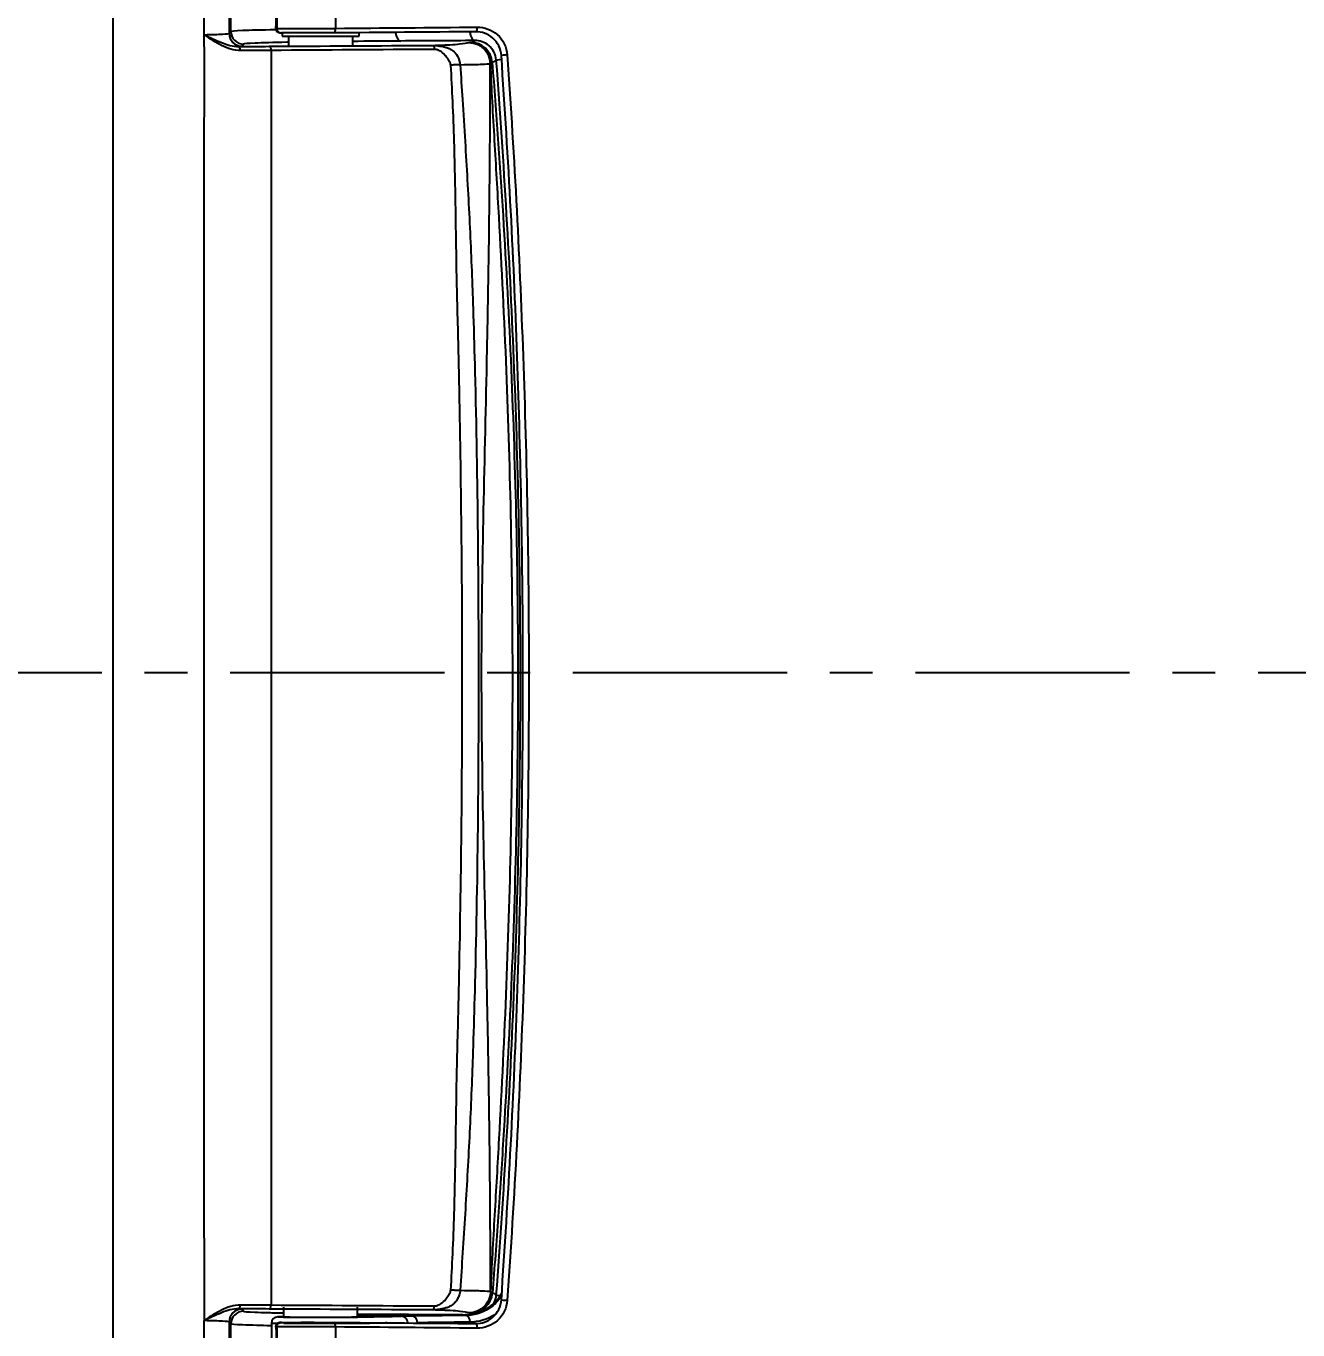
# Model space of a CAD drawing. Extents: x 3267 to 9145, y -61 to 2467.
# Drawn here: x 6702.5 to 6999.5, y 1533.3 to 1837.6 of the extents above; entities that cross this region are included whole.
import ezdxf

# ---------------------------------------------------------------- set-up
doc = ezdxf.new("R2010")
doc.units = 0
doc.header["$LTSCALE"] = 20
doc.header["$MEASUREMENT"] = 0
doc.linetypes.add('CENTER', pattern=[2, 1.25, -0.25, 0.25, -0.25])
doc.layers.get('0').update_dxf_attribs({"linetype": 'CONTINUOUS'})
doc.layers.get('DEFPOINTS').update_dxf_attribs({"linetype": 'CONTINUOUS'})
doc.layers.add('1', color=7, linetype='CONTINUOUS')
doc.layers.add('CENTER', color=2, linetype='CENTER')
doc.styles.get("Standard").update_dxf_attribs({"font": 'NanumGothic.ttf'})
doc.dimstyles.get("Standard").update_dxf_attribs({"dimtxt": 2.7, "dimasz": 2.5, "dimexe": 1.5, "dimexo": 1.5, "dimgap": 1.5, "dimtad": 1, "dimdec": 0, "dimlfac": 10, "dimzin": 0, "dimdsep": 46, "dimtxsty": 'Standard', "dimcen": 0, "dimclrt": 2, "dimadec": 0, "dimazin": 0, "dimtfac": 1, "dimtdec": 0, "dimtmove": 0, "dimatfit": 3, "dimfxl": 0, "dimtolj": 1, "dimtzin": 0, "dimarcsym": 0})

# ---------------------------------------------------------------- blocks, each defined once
blk = doc.blocks.new('*D24')
at = {"color": 3, "lineweight": -2}
for p, q in [((6530.15, 1688.53), (6530.15, 1970.55)), ((7207.71, 1688.53), (7207.71, 1970.55)), ((6554.15, 1964.55), (7183.71, 1964.55))]:
    blk.add_line(p, q, dxfattribs=at)
at = {"color": 3}
for points in [[(6554.15, 1968.55), (6554.15, 1960.55), (6530.15, 1964.55)], [(7183.71, 1968.55), (7183.71, 1960.55), (7207.71, 1964.55)]]:
    blk.add_solid(points, dxfattribs=at)
at = {"layer": 'DEFPOINTS', "color": 0}
for p in [(7207.71, 1964.55), (6530.15, 1686.73), (7207.71, 1686.73)]:
    blk.add_point(p, dxfattribs=at)
at = {"color": 2, "insert": (6868.93, 1992.88), "char_height": 30, "attachment_point": 5}
blk.add_mtext('\\A1;{\\fNanumGothic|b0|i0|c0|p50;680}', dxfattribs=at)
blk = doc.blocks.new('*D25')
at = {"color": 3, "lineweight": -2}
for p, q in [((6811.15, 1885.13), (7349.19, 1885.13)), ((7343.19, 1861.13), (7343.19, 1713.75)), ((7343.19, 1509.93), (7343.19, 1657.31)), ((6800.14, 1485.93), (7349.19, 1485.93))]:
    blk.add_line(p, q, dxfattribs=at)
at = {"color": 3}
for points in [[(7339.19, 1861.13), (7347.19, 1861.13), (7343.19, 1885.13)], [(7339.19, 1509.93), (7347.19, 1509.93), (7343.19, 1485.93)]]:
    blk.add_solid(points, dxfattribs=at)
at = {"layer": 'DEFPOINTS', "color": 0}
for p in [(6809.35, 1885.13), (6798.34, 1485.93), (7343.19, 1485.93)]:
    blk.add_point(p, dxfattribs=at)
at = {"color": 2, "insert": (7343.19, 1685.53), "char_height": 30, "attachment_point": 5}
blk.add_mtext('\\A1;{\\fNanumGothic|b0|i0|c0|p50;400}', dxfattribs=at)

msp = doc.modelspace()

# ---------------------------------------------------------------- linework, layer by layer
at = {"layer": '1', "color": 0, "linetype": 'Continuous'}
for p, q in [((6749.9, 1835.92), (6750.26, 1836.43)), ((6760.73, 1837.09), (6760.73, 1837.09)), ((6762.24, 1836.05), (6762.24, 1835.3)), ((6780.24, 1835.3), (6780.24, 1836.09)), ((6753.26, 1833.43), (6752.9, 1832.92)), ((6762.24, 1835.3), (6771.24, 1835.3)), ((6763.74, 1835.3), (6763.74, 1832.73)), ((6771.24, 1835.3), (6780.24, 1835.3)), ((6778.74, 1832.8), (6778.74, 1835.3)), ((6752.9, 1538.13), (6753.26, 1537.62)), ((6762.59, 1538.55), (6762.59, 1536.31)), ((6779.89, 1536.31), (6779.89, 1538.55)), ((6750.26, 1534.62), (6749.9, 1535.13)), ((6759.75, 1534.8), (6759.74, 1534.81)), ((6761.24, 1536.31), (6761.24, 1536.31))]:
    msp.add_line(p, q, dxfattribs=at)
for centre, major_axis, ratio, start_param, end_param in [((6752.9, 1835.92), (2.45, -1.73), 0.999885, 3.75542, 5.326109), ((6753.26, 1836.43), (2.45, -1.73), 0.999885, 3.75542, 5.326109), ((6761.23, 1837.08), (-0.5, 0.01), 0.054129, 5.230297, 6.284099), ((6761.23, 1837.03), (-0.499, -0.036), 0.024369, 0.000478, 1.049964), ((6774.31, 1837.05), (-0.008, 1), 0.423618, 3.122325, 4.767864), ((6789.95, 1837.15), (0.02, -3), 0.435524, 5.04799, 6.269426), ((6807.26, 1837.25), (0.02, -3), 0.411135, 5.035979, 6.269598), ((6807.42, 1837.31), (-0.008, 1), 0.396739, 3.122579, 4.785283), ((6752.1, 1831.87), (-0.006, 1), 0.429772, 4.757219, 6.269468), ((6806.31, 1828.82), (-1.17, 4.86), 0.998599, 4.550923, 6.046909), ((6806.31, 1828.82), (-0.16, 5), 0.929784, 4.704276, 6.249532), ((6815.25, 1829.89), (-2.99, -0.23), 0.022613, 5.349861, 6.278006), ((6814.45, 1830.83), (0.998, 0.067), 0.052634, 1.169564, 3.15907), ((6806.31, 1828.82), (4.98, 0.41), 0.148704, 5.901773, 6.230351), ((6806.37, 1542.22), (-0.16, -5), 0.930142, 0.033736, 1.583584), ((6806.37, 1542.22), (-1.21, -4.85), 0.998696, 0.245025, 1.741004), ((6806.37, 1542.22), (-4.98, 0.41), 0.162226, 3.19261, 3.522861), ((6815.25, 1541.16), (-2.99, 0.23), 0.022611, 0.005177, 0.770866), ((6814.45, 1540.23), (0.998, -0.067), 0.052609, 3.124115, 5.113625), ((6752.9, 1535.13), (2.45, 1.73), 0.999885, 0.957077, 2.527765), ((6753.26, 1534.62), (2.45, 1.73), 0.999885, 0.957077, 2.527765), ((6752.1, 1539.19), (-0.006, -1), 0.429745, 0.013717, 1.526132), ((6771.24, 1536.31), (-8.65, 0), 0.006933, 6.283181, 7.853982), ((6771.24, 1536.31), (-8.65, 0), 0.006933, 1.570796, 3.141597), ((6774.31, 1534.01), (-0.008, -1), 0.423618, 1.515321, 3.16086), ((6789.95, 1533.91), (0.02, 3), 0.435525, 0.013759, 0.361859), ((6792.49, 1535), (0.02, -1.5), 0.905576, 1.557465, 3.12532), ((6805.17, 1535.12), (0.01, -1.5), 0.660019, 1.585634, 3.132405), ((6807.42, 1533.75), (-0.008, -1), 0.396739, 1.497902, 3.160607), ((6761.23, 1534.03), (-0.499, 0.036), 0.024369, 5.233221, 6.282872), ((6761.23, 1533.97), (0.5, 0.01), 0.054129, 3.13887, 4.194481)]:
    msp.add_ellipse(centre, major_axis=major_axis, ratio=ratio, start_param=start_param, end_param=end_param, dxfattribs=at)
for points, knots in [([(6769.98, 1485.93), (6756.08, 1485.94), (6742.17, 1486), (6709.52, 1486.5), (6690.78, 1487.06), (6662.7, 1489.38), (6653.32, 1490.43), (6634.76, 1493.43), (6625.58, 1495.38), (6607.57, 1500.87), (6598.78, 1504.43), (6582.57, 1513.77), (6575.01, 1519.71), (6565.52, 1529.98), (6562.63, 1533.64), (6557.34, 1541.4), (6554.93, 1545.51), (6548.55, 1558.06), (6545.29, 1566.81), (6540.01, 1584.79), (6537.99, 1594.02), (6534.81, 1612.41), (6533.63, 1621.62), (6530.88, 1649.31), (6530.13, 1667.84), (6530.18, 1704.96), (6530.99, 1723.63), (6533.89, 1751.51), (6535.12, 1760.76), (6538.43, 1779.14), (6540.52, 1788.31), (6545.95, 1806.08), (6549.29, 1814.71), (6555.79, 1827.05), (6558.24, 1831.09), (6563.68, 1838.78), (6566.64, 1842.39), (6576.32, 1852.48), (6583.96, 1858.25), (6600.33, 1867.32), (6609.17, 1870.76), (6627.13, 1876.04), (6636.22, 1877.91), (6654.55, 1880.78), (6663.78, 1881.78), (6691.6, 1884.03), (6710.28, 1884.57), (6742.75, 1885.06), (6756.57, 1885.11), (6772.4, 1885.12)], [0, 0, 0, 0, 0.054995, 0.054995, 0.129163, 0.129163, 0.166246, 0.166246, 0.20333, 0.20333, 0.240414, 0.240414, 0.277498, 0.277498, 0.296039, 0.296039, 0.314581, 0.314581, 0.351665, 0.351665, 0.388749, 0.388749, 0.425833, 0.425833, 0.5, 0.5, 0.574167, 0.574167, 0.611251, 0.611251, 0.648335, 0.648335, 0.685419, 0.685419, 0.703961, 0.703961, 0.722502, 0.722502, 0.759586, 0.759586, 0.79667, 0.79667, 0.833754, 0.833754, 0.870837, 0.870837, 0.945005, 0.945005, 1, 1, 1, 1]), ([(7207.71, 1685.53), (7207.71, 1696.03), (7206.61, 1706.5), (7202.3, 1726.93), (7199.11, 1736.78), (7190.71, 1755.75), (7185.43, 1764.94), (7176.38, 1777.45), (7173.17, 1781.44), (7166.35, 1789.08), (7162.73, 1792.71), (7151.61, 1803.34), (7143.68, 1810.04), (7127.07, 1822.43), (7118.45, 1828.07), (7100.6, 1838.32), (7091.38, 1842.93), (7072.32, 1851.06), (7062.53, 1854.5), (7033.15, 1864.17), (7013.28, 1869.43), (6973, 1877.62), (6952.53, 1880.55), (6921.6, 1883.18), (6911.29, 1883.76), (6890.7, 1884.33), (6880.42, 1884.25), (6859.98, 1884.18), (6849.82, 1884.13), (6834.71, 1883.99), (6829.68, 1883.93), (6819.96, 1883.79), (6815.25, 1883.71), (6810.68, 1883.62)], [0, 0, 0, 0, 0.0625, 0.0625, 0.125, 0.125, 0.1875, 0.1875, 0.21875, 0.21875, 0.25, 0.25, 0.3125, 0.3125, 0.375, 0.375, 0.4375, 0.4375, 0.5, 0.5, 0.625, 0.625, 0.75, 0.75, 0.8125, 0.8125, 0.875, 0.875, 0.9375, 0.9375, 0.96875, 0.96875, 1, 1, 1, 1]), ([(6810.74, 1880.84), (6829.63, 1881.07), (6848.76, 1881.22), (6877.95, 1881.28), (6887.77, 1881.34), (6907.59, 1880.96), (6917.52, 1880.55), (6947.36, 1878.52), (6967.29, 1876.11), (6997.23, 1870.54), (7007.21, 1868.36), (7027.17, 1863.31), (7037.17, 1860.44), (7056.85, 1854.1), (7066.61, 1850.72), (7085.69, 1842.9), (7095.01, 1838.46), (7113.18, 1828.43), (7122.08, 1822.8), (7138.95, 1810.56), (7146.95, 1803.95), (7158.27, 1793.24), (7161.95, 1789.57), (7168.97, 1781.81), (7172.31, 1777.7), (7181.54, 1765.01), (7186.73, 1756), (7193.06, 1741.69), (7194.94, 1736.76), (7198.15, 1726.76), (7199.47, 1721.71), (7202.64, 1706.43), (7203.7, 1696.07), (7203.7, 1685.53)], [0, 0, 0, 0, 0.125, 0.125, 0.1875, 0.1875, 0.25, 0.25, 0.375, 0.375, 0.4375, 0.4375, 0.5, 0.5, 0.5625, 0.5625, 0.625, 0.625, 0.6875, 0.6875, 0.75, 0.75, 0.78125, 0.78125, 0.8125, 0.8125, 0.875, 0.875, 0.90625, 0.90625, 0.9375, 0.9375, 1, 1, 1, 1]), ([(7202.73, 1685.53), (7202.73, 1696.04), (7201.67, 1706.38), (7198.5, 1721.62), (7197.17, 1726.65), (7193.97, 1736.63), (7192.09, 1741.54), (7185.75, 1755.8), (7180.57, 1764.77), (7171.33, 1777.42), (7167.99, 1781.51), (7160.98, 1789.22), (7157.31, 1792.88), (7146, 1803.55), (7138.01, 1810.13), (7121.17, 1822.31), (7112.29, 1827.91), (7094.17, 1837.89), (7084.87, 1842.31), (7065.83, 1850.08), (7056.1, 1853.45), (7036.47, 1859.76), (7026.5, 1862.63), (7006.6, 1867.65), (6996.65, 1869.82), (6966.81, 1875.36), (6946.94, 1877.75), (6917.19, 1879.74), (6907.28, 1880.14), (6887.53, 1880.49), (6877.74, 1880.44), (6848.64, 1880.36), (6829.57, 1880.2), (6810.74, 1879.95)], [0, 0, 0, 0, 0.0625, 0.0625, 0.09375, 0.09375, 0.125, 0.125, 0.1875, 0.1875, 0.21875, 0.21875, 0.25, 0.25, 0.3125, 0.3125, 0.375, 0.375, 0.4375, 0.4375, 0.5, 0.5, 0.5625, 0.5625, 0.625, 0.625, 0.75, 0.75, 0.8125, 0.8125, 0.875, 0.875, 1, 1, 1, 1]), ([(6722.69, 1876.24), (6722.69, 1874.79), (6722.69, 1873.34), (6722.69, 1863.03), (6722.69, 1854.17), (6722.69, 1827.57), (6722.69, 1809.83), (6722.69, 1774.33), (6722.69, 1756.57), (6722.69, 1721.05), (6722.69, 1703.29), (6722.69, 1667.76), (6722.69, 1650), (6722.69, 1614.48), (6722.69, 1596.73), (6722.69, 1561.23), (6722.69, 1543.48), (6722.69, 1515.43), (6722.69, 1505.12), (6722.69, 1494.81)], [0, 0, 0, 0, 0.011429, 0.011429, 0.081225, 0.081225, 0.220815, 0.220815, 0.360405, 0.360405, 0.499996, 0.499996, 0.639586, 0.639586, 0.779177, 0.779177, 0.918767, 0.918767, 1, 1, 1, 1]), ([(6749.93, 1877.45), (6749.92, 1870.04), (6749.92, 1862.63), (6749.91, 1848.78), (6749.91, 1842.35), (6749.9, 1835.92)], [0, 0, 0, 0, 0.535674, 0.535674, 1, 1, 1, 1]), ([(6750.26, 1836.43), (6750.26, 1843.26), (6750.26, 1850.08), (6750.26, 1863.91), (6750.26, 1870.91), (6750.26, 1877.91)], [0, 0, 0, 0, 0.493654, 0.493654, 1, 1, 1, 1]), ([(6762.04, 1877.8), (6761.84, 1872.13), (6761.68, 1866.45), (6761.43, 1857.35), (6761.35, 1853.94), (6761.17, 1846.05), (6761.07, 1841.58), (6760.98, 1837.11)], [0, 0, 0, 0, 0.418924, 0.418924, 0.670645, 0.670645, 1, 1, 1, 1]), ([(6744.08, 1835.63), (6745.81, 1835.66), (6747.29, 1835.7), (6749.33, 1835.8), (6749.89, 1835.86), (6749.9, 1835.92)], [0, 0, 0, 0, 0.5, 0.5, 1, 1, 1, 1]), ([(6744.08, 1835.63), (6745.45, 1834.98), (6746.76, 1834.33), (6749.4, 1833.28), (6750.74, 1832.86), (6752.1, 1832.87)], [0, 0, 0, 0, 0.5, 0.5, 1, 1, 1, 1]), ([(6752.53, 1831.92), (6750.99, 1831.91), (6749.48, 1832.41), (6746.69, 1833.81), (6745.38, 1834.71), (6744.08, 1835.63)], [0, 0, 0, 0, 0.5, 0.5, 1, 1, 1, 1]), ([(6750.26, 1836.43), (6750.32, 1836.5), (6751.27, 1836.58), (6754.79, 1836.72), (6757.39, 1836.78), (6760.69, 1836.84)], [0, 0, 0, 0, 0.50316, 0.50316, 1, 1, 1, 1]), ([(6760.74, 1836.99), (6760.74, 1836.98), (6760.73, 1836.88), (6760.81, 1836.69), (6760.96, 1836.46), (6761.19, 1836.27), (6761.53, 1836.12), (6761.85, 1836.06), (6762.06, 1836.05), (6762.11, 1836.05)], [0, 0, 0, 0, 0.013243, 0.170216, 0.31428, 0.468179, 0.65727, 0.916017, 1, 1, 1, 1]), ([(6760.98, 1837.11), (6763.07, 1837.1), (6765.41, 1837.09), (6770.14, 1837.09), (6772.56, 1837.09), (6774.73, 1837.11)], [0, 0, 0, 0, 0.5, 0.5, 1, 1, 1, 1]), ([(6760.98, 1837), (6760.99, 1836.92), (6761, 1836.84), (6761.05, 1836.69), (6761.08, 1836.62), (6761.18, 1836.47), (6761.25, 1836.39), (6761.44, 1836.23), (6761.57, 1836.16), (6761.71, 1836.11), (6761.73, 1836.1), (6761.81, 1836.08), (6761.87, 1836.07), (6761.96, 1836.06), (6761.99, 1836.05), (6762.03, 1836.05), (6762.05, 1836.05), (6762.07, 1836.05), (6762.08, 1836.05), (6762.09, 1836.05), (6762.09, 1836.05), (6762.1, 1836.05), (6762.1, 1836.05), (6762.11, 1836.05), (6762.11, 1836.05), (6762.11, 1836.05)], [0, 0, 0, 0, 0.141477, 0.141477, 0.271398, 0.271398, 0.468744, 0.468744, 0.730227, 0.730227, 0.768471, 0.768471, 0.884763, 0.884763, 0.940751, 0.940751, 0.969329, 0.969329, 0.984097, 0.984097, 0.991747, 0.991747, 0.996248, 0.996248, 1, 1, 1, 1]), ([(6813.45, 1830.76), (6813.34, 1832.35), (6812.56, 1833.85), (6810.29, 1835.82), (6808.84, 1836.32), (6807.42, 1836.31)], [0, 0, 0, 0, 0.5, 0.5, 1, 1, 1, 1]), ([(6807.82, 1837.38), (6809.5, 1837.4), (6811.21, 1836.79), (6813.83, 1834.47), (6814.71, 1832.73), (6814.83, 1830.9)], [0, 0, 0, 0, 0.5, 0.5, 1, 1, 1, 1]), ([(6744.1, 1538.25), (6744.09, 1551.76), (6744.08, 1565.28), (6744.06, 1596.58), (6744.06, 1614.37), (6744.05, 1649.95), (6744.04, 1667.74), (6744.04, 1703.32), (6744.05, 1721.1), (6744.06, 1756.68), (6744.06, 1774.47), (6744.08, 1805.77), (6744.09, 1819.29), (6744.1, 1832.81)], [0, 0, 0, 0, 0.137733, 0.137733, 0.318866, 0.318866, 0.5, 0.5, 0.681133, 0.681133, 0.862266, 0.862266, 1, 1, 1, 1]), ([(6763.61, 1833.86), (6763.53, 1833.86), (6763.45, 1833.86), (6760.15, 1833.79), (6757.62, 1833.72), (6754.23, 1833.58), (6753.32, 1833.51), (6753.26, 1833.43)], [0, 0, 0, 0, 0.012376, 0.012376, 0.506188, 0.506188, 1, 1, 1, 1]), ([(6797.41, 1833.13), (6798.25, 1833.15), (6799.09, 1833.18), (6800.41, 1833.23), (6800.96, 1833.26), (6802.39, 1833.34), (6803.08, 1833.4), (6804.78, 1833.57), (6805.42, 1833.68), (6805.87, 1833.79)], [0, 0, 0, 0, 0.125, 0.125, 0.25, 0.25, 0.5, 0.5, 1, 1, 1, 1]), ([(6797.41, 1833.13), (6797.68, 1833.12), (6798.28, 1833.1), (6799.07, 1833), (6799.82, 1832.86), (6800.53, 1832.68), (6801.29, 1832.41), (6802.29, 1831.81), (6803.43, 1830.55), (6803.69, 1829.28), (6803.83, 1828.55)], [0, 0, 0, 0, 0.090967, 0.203322, 0.300618, 0.395617, 0.49031, 0.599392, 0.771062, 1, 1, 1, 1]), ([(6805.86, 1833.79), (6805.87, 1833.79), (6805.89, 1833.79), (6805.93, 1833.8), (6805.95, 1833.8), (6806, 1833.8), (6806.03, 1833.8), (6806.13, 1833.81), (6806.21, 1833.81), (6806.31, 1833.81)], [0, 0, 0, 0, 0.256445, 0.256445, 0.437413, 0.437413, 0.618381, 0.618381, 1, 1, 1, 1]), ([(6805.87, 1833.79), (6806.24, 1833.76), (6806.95, 1833.72), (6807.92, 1833.38), (6808.73, 1832.91), (6809.61, 1832.18), (6810.58, 1830.87), (6810.76, 1829.56), (6810.86, 1828.81)], [0, 0, 0, 0, 0.142191, 0.273146, 0.392853, 0.501305, 0.712087, 1, 1, 1, 1]), ([(6812.26, 1829.67), (6812.16, 1831.07), (6811.43, 1832.32), (6809.54, 1833.89), (6808.39, 1834.26), (6807.26, 1834.25)], [0, 0, 0, 0, 0.5, 0.5, 1, 1, 1, 1]), ([(6759.69, 1831.96), (6759.09, 1831.96), (6758.49, 1831.95), (6756.1, 1831.94), (6754.32, 1831.93), (6752.53, 1831.92)], [0, 0, 0, 0, 0.251899, 0.251899, 1, 1, 1, 1]), ([(6759.69, 1831.96), (6759.69, 1825.5), (6759.69, 1812.44), (6759.68, 1792.54), (6759.69, 1772.11), (6759.69, 1751.17), (6759.69, 1729.78), (6759.69, 1707.91), (6759.69, 1680.23), (6759.69, 1647.32), (6759.69, 1609.91), (6759.69, 1573.97), (6759.69, 1550.56), (6759.69, 1539.09)], [0, 0, 0, 0, 0.066191, 0.133976, 0.203874, 0.275483, 0.348428, 0.423009, 0.499413, 0.631812, 0.760009, 0.882497, 1, 1, 1, 1]), ([(6801.65, 1828.53), (6801.62, 1828.67), (6801.55, 1829.02), (6801.27, 1829.53), (6800.93, 1830.07), (6800.34, 1830.85), (6799.57, 1831.58), (6798.61, 1832.11), (6798.07, 1832.17), (6797.81, 1832.2)], [0, 0, 0, 0, 0.075645, 0.181402, 0.299122, 0.412119, 0.695985, 0.857094, 1, 1, 1, 1]), ([(6812.26, 1541.38), (6814.08, 1565.36), (6815.5, 1589.36), (6816.94, 1625.41), (6817.3, 1637.43), (6817.79, 1661.47), (6817.91, 1673.48), (6817.91, 1697.54), (6817.79, 1709.57), (6817.3, 1733.61), (6816.94, 1745.63), (6815.5, 1781.67), (6814.08, 1805.68), (6812.26, 1829.67)], [0, 0, 0, 0, 0.25, 0.25, 0.375, 0.375, 0.5, 0.5, 0.625, 0.625, 0.75, 0.75, 1, 1, 1, 1]), ([(6813.45, 1540.3), (6814.26, 1552.37), (6815.03, 1564.46), (6816.29, 1588.65), (6816.81, 1600.75), (6818.07, 1637.07), (6818.49, 1661.31), (6818.49, 1709.77), (6818.07, 1734.01), (6816.81, 1770.32), (6816.29, 1782.42), (6815.03, 1806.6), (6814.26, 1818.68), (6813.45, 1830.76)], [0, 0, 0, 0, 0.125, 0.125, 0.25, 0.25, 0.5, 0.5, 0.75, 0.75, 0.875, 0.875, 1, 1, 1, 1]), ([(6814.83, 1830.9), (6815.64, 1818.81), (6816.4, 1806.72), (6817.66, 1782.51), (6818.18, 1770.4), (6819.43, 1734.05), (6819.85, 1709.79), (6819.85, 1661.29), (6819.43, 1637.03), (6818.18, 1600.67), (6817.66, 1588.56), (6816.4, 1564.34), (6815.64, 1552.24), (6814.83, 1540.16)], [0, 0, 0, 0, 0.125, 0.125, 0.25, 0.25, 0.5, 0.5, 0.75, 0.75, 0.875, 0.875, 1, 1, 1, 1]), ([(6801.65, 1542.53), (6801.81, 1545.36), (6802.14, 1551.32), (6802.55, 1563.23), (6802.84, 1578.26), (6803.02, 1593.16), (6803.36, 1605.08), (6804.06, 1634.87), (6804.43, 1673.94), (6804.2, 1721.61), (6803.76, 1748.42), (6803.36, 1765.96), (6803.02, 1777.88), (6802.84, 1792.79), (6802.55, 1807.83), (6802.14, 1819.74), (6801.81, 1825.69), (6801.65, 1828.53)], [0, 0, 0, 0, 0.029831, 0.062543, 0.125097, 0.187627, 0.218876, 0.250123, 0.499987, 0.628375, 0.749862, 0.781072, 0.812356, 0.874894, 0.937459, 0.970167, 1, 1, 1, 1]), ([(6810.86, 1828.81), (6810.44, 1828.76), (6809.85, 1828.7), (6808.36, 1828.63), (6807.76, 1828.61), (6806.18, 1828.57), (6805.23, 1828.56), (6803.83, 1828.55)], [0, 0, 0, 0, 0.5, 0.5, 0.75, 0.75, 1, 1, 1, 1]), ([(6803.83, 1828.55), (6804.01, 1825.87), (6804.39, 1819.92), (6805.15, 1808), (6806.01, 1792.79), (6806.59, 1779.27), (6806.98, 1767.34), (6807.51, 1748.68), (6807.99, 1720.48), (6808.15, 1685.81), (6808, 1650.85), (6807.52, 1622.72), (6806.98, 1603.78), (6806.6, 1591.85), (6806.14, 1581.24), (6805.51, 1569.31), (6804.97, 1560.31), (6804.4, 1551.37), (6804.02, 1545.42), (6803.83, 1542.5)], [0, 0, 0, 0, 0.028173, 0.06257, 0.125197, 0.187788, 0.204406, 0.25027, 0.383391, 0.500005, 0.613654, 0.749744, 0.794877, 0.81223, 0.874806, 0.906139, 0.937421, 0.969313, 1, 1, 1, 1]), ([(6810.92, 1542.23), (6810.9, 1547.54), (6810.88, 1558.31), (6810.74, 1575.27), (6810.49, 1593.1), (6810.01, 1617.81), (6809.24, 1648.62), (6808.65, 1685.53), (6809.21, 1722.38), (6809.96, 1753.13), (6810.44, 1777.85), (6810.68, 1795.34), (6810.82, 1812.34), (6810.84, 1823.11), (6810.86, 1828.81)], [0, 0, 0, 0, 0.055671, 0.112952, 0.17796, 0.242792, 0.372066, 0.500308, 0.628134, 0.756842, 0.821742, 0.886928, 0.940194, 1, 1, 1, 1]), ([(6810.96, 1828.92), (6810.94, 1828.92), (6810.92, 1828.91), (6810.9, 1828.89), (6810.89, 1828.89), (6810.88, 1828.87), (6810.87, 1828.86), (6810.86, 1828.84), (6810.86, 1828.82), (6810.86, 1828.81), (6810.86, 1828.81), (6810.86, 1828.81)], [0, 0, 0, 0, 0.369204, 0.369204, 0.548341, 0.548341, 0.731604, 0.731604, 0.999896, 0.999896, 1, 1, 1, 1]), ([(6811.02, 1542.14), (6811.22, 1548.12), (6811.59, 1554.08), (6812.28, 1566), (6812.63, 1571.96), (6813.61, 1589.84), (6814.19, 1601.77), (6815.13, 1625.64), (6815.49, 1637.57), (6815.97, 1661.47), (6816.1, 1673.42), (6816.1, 1709.36), (6815.59, 1733.37), (6814.16, 1769.2), (6813.57, 1781.13), (6812.57, 1799.03), (6812.22, 1805), (6811.53, 1816.95), (6811.16, 1822.92), (6810.96, 1828.92)], [0, 0, 0, 0, 0.0625, 0.0625, 0.125, 0.125, 0.25, 0.25, 0.375, 0.375, 0.5, 0.5, 0.75, 0.75, 0.875, 0.875, 0.9375, 0.9375, 1, 1, 1, 1]), ([(6811.29, 1829.19), (6811.54, 1826.22), (6811.77, 1823.24), (6812.22, 1817.28), (6812.44, 1814.3), (6813.07, 1805.35), (6813.47, 1799.38), (6814.58, 1781.46), (6815.21, 1769.51), (6816.75, 1733.63), (6817.3, 1709.61), (6817.3, 1673.57), (6817.17, 1661.54), (6816.64, 1637.53), (6816.25, 1625.53), (6815.24, 1601.57), (6814.62, 1589.59), (6813.52, 1571.66), (6813.13, 1565.68), (6812.5, 1556.73), (6812.28, 1553.75), (6811.83, 1547.79), (6811.59, 1544.81), (6811.35, 1541.85)], [0, 0, 0, 0, 0.03125, 0.03125, 0.0625, 0.0625, 0.125, 0.125, 0.25, 0.25, 0.5, 0.5, 0.625, 0.625, 0.75, 0.75, 0.875, 0.875, 0.9375, 0.9375, 0.96875, 0.96875, 1, 1, 1, 1]), ([(7203.7, 1685.53), (7203.7, 1674.16), (7202.47, 1663.01), (7198.79, 1646.61), (7197.25, 1641.2), (7193.53, 1630.5), (7191.35, 1625.24), (7184.01, 1610.04), (7178.01, 1600.55), (7167.33, 1587.31), (7163.49, 1583.12), (7155.54, 1575.14), (7151.43, 1571.3), (7138.71, 1560.25), (7129.69, 1553.47), (7110.74, 1541.12), (7100.96, 1535.65), (7085.88, 1528.39), (7080.79, 1526.13), (7070.47, 1521.93), (7065.23, 1520.01), (7049.43, 1514.45), (7038.72, 1511.07), (7006.44, 1502.1), (6984.86, 1497.74), (6941.76, 1491.88), (6920.17, 1490.38), (6888.02, 1489.71), (6877.42, 1489.77), (6856.42, 1489.82), (6846.01, 1489.88), (6815.03, 1490.13), (6794.69, 1490.42), (6774.56, 1490.76)], [0, 0, 0, 0, 0.0625, 0.0625, 0.09375, 0.09375, 0.125, 0.125, 0.1875, 0.1875, 0.21875, 0.21875, 0.25, 0.25, 0.3125, 0.3125, 0.375, 0.375, 0.40625, 0.40625, 0.4375, 0.4375, 0.5, 0.5, 0.625, 0.625, 0.75, 0.75, 0.8125, 0.8125, 0.875, 0.875, 1, 1, 1, 1]), ([(6775, 1491.67), (6795.06, 1491.32), (6815.33, 1491.01), (6846.19, 1490.74), (6856.56, 1490.68), (6877.49, 1490.62), (6888.05, 1490.55), (6920.08, 1491.2), (6941.59, 1492.69), (6984.53, 1498.51), (7006.03, 1502.86), (7038.19, 1511.79), (7048.87, 1515.17), (7064.61, 1520.7), (7069.83, 1522.62), (7080.12, 1526.8), (7085.2, 1529.04), (7100.22, 1536.26), (7109.97, 1541.71), (7128.86, 1554), (7137.86, 1560.75), (7150.55, 1571.76), (7154.65, 1575.58), (7162.57, 1583.52), (7166.4, 1587.69), (7177.08, 1600.87), (7183.07, 1610.32), (7190.4, 1625.45), (7192.58, 1630.69), (7196.29, 1641.36), (7197.83, 1646.75), (7201.5, 1663.08), (7202.73, 1674.2), (7202.73, 1685.53)], [0, 0, 0, 0, 0.125, 0.125, 0.1875, 0.1875, 0.25, 0.25, 0.375, 0.375, 0.5, 0.5, 0.5625, 0.5625, 0.59375, 0.59375, 0.625, 0.625, 0.6875, 0.6875, 0.75, 0.75, 0.78125, 0.78125, 0.8125, 0.8125, 0.875, 0.875, 0.90625, 0.90625, 0.9375, 0.9375, 1, 1, 1, 1]), ([(6780.29, 1488.19), (6784.79, 1488.06), (6789.38, 1487.94), (6798.71, 1487.7), (6803.47, 1487.59), (6818.07, 1487.28), (6828.33, 1487.13), (6849.63, 1486.93), (6860.68, 1486.87), (6882.68, 1486.8), (6893.71, 1486.75), (6926.67, 1487.89), (6948.53, 1489.97), (6991.95, 1496.83), (7013.55, 1501.62), (7045.6, 1510.92), (7056.14, 1514.34), (7076.95, 1521.83), (7087.12, 1526.13), (7106.88, 1536.09), (7116.53, 1541.74), (7135.05, 1554.28), (7143.83, 1561.09), (7160.43, 1575.82), (7168.36, 1583.63), (7182.36, 1601.26), (7188.24, 1610.7), (7197.85, 1630.77), (7201.58, 1641.51), (7206.47, 1663.21), (7207.71, 1674.26), (7207.71, 1685.53)], [0, 0, 0, 0, 0.03125, 0.03125, 0.0625, 0.0625, 0.125, 0.125, 0.1875, 0.1875, 0.25, 0.25, 0.375, 0.375, 0.5, 0.5, 0.5625, 0.5625, 0.625, 0.625, 0.6875, 0.6875, 0.75, 0.75, 0.8125, 0.8125, 0.875, 0.875, 0.9375, 0.9375, 1, 1, 1, 1]), ([(6803.83, 1542.5), (6803.78, 1542.11), (6803.67, 1541.38), (6803.23, 1540.43), (6802.7, 1539.71), (6802.06, 1539.12), (6801.31, 1538.66), (6800.54, 1538.37), (6799.81, 1538.19), (6799.05, 1538.05), (6798.27, 1537.95), (6797.67, 1537.93), (6797.4, 1537.92)], [0, 0, 0, 0, 0.122728, 0.230245, 0.323367, 0.403358, 0.500353, 0.606583, 0.701275, 0.798608, 0.910985, 1, 1, 1, 1]), ([(6797.81, 1538.86), (6797.97, 1538.87), (6798.31, 1538.89), (6798.83, 1539.08), (6799.62, 1539.53), (6800.32, 1540.2), (6800.92, 1540.98), (6801.26, 1541.52), (6801.55, 1542.03), (6801.62, 1542.38), (6801.65, 1542.53)], [0, 0, 0, 0, 0.092648, 0.192303, 0.3025, 0.586789, 0.698617, 0.817948, 0.923745, 1, 1, 1, 1]), ([(6803.83, 1542.5), (6805.26, 1542.5), (6806.23, 1542.48), (6807.81, 1542.44), (6808.42, 1542.42), (6809.92, 1542.34), (6810.5, 1542.29), (6810.92, 1542.23)], [0, 0, 0, 0, 0.25, 0.25, 0.5, 0.5, 1, 1, 1, 1]), ([(6804.98, 1536.82), (6807.14, 1536.84), (6809.4, 1537.55), (6812.17, 1539.86), (6812.94, 1540.77), (6813.55, 1541.81)], [0, 0, 0, 0, 0.690815, 0.690815, 1, 1, 1, 1]), ([(6813.6, 1541.39), (6813, 1540.41), (6812.26, 1539.57), (6809.5, 1537.3), (6807.22, 1536.63), (6805.17, 1536.62)], [0, 0, 0, 0, 0.295976, 0.295976, 1, 1, 1, 1]), ([(6810.92, 1542.23), (6810.91, 1540.93), (6810.37, 1539.63), (6808.52, 1537.79), (6807.23, 1537.25), (6805.92, 1537.25)], [0, 0, 0, 0, 0.5, 0.5, 1, 1, 1, 1]), ([(6807.42, 1534.75), (6808.85, 1534.74), (6810.27, 1535.22), (6812.57, 1537.21), (6813.34, 1538.71), (6813.45, 1540.3)], [0, 0, 0, 0, 0.5, 0.5, 1, 1, 1, 1]), ([(6810.92, 1542.23), (6810.92, 1542.23), (6810.92, 1542.23), (6810.92, 1542.23), (6810.92, 1542.22), (6810.93, 1542.2), (6810.93, 1542.19), (6810.95, 1542.16), (6810.96, 1542.16), (6810.99, 1542.15), (6811, 1542.14), (6811.02, 1542.14)], [0, 0, 0, 0, 0.000101, 0.000101, 0.122806, 0.122806, 0.422798, 0.422798, 0.713685, 0.713685, 1, 1, 1, 1]), ([(6744.08, 1535.42), (6745.37, 1536.33), (6746.69, 1537.24), (6749.46, 1538.63), (6750.98, 1539.15), (6752.53, 1539.14)], [0, 0, 0, 0, 0.5, 0.5, 1, 1, 1, 1]), ([(6752.1, 1538.19), (6750.74, 1538.2), (6749.41, 1537.78), (6746.77, 1536.73), (6745.44, 1536.07), (6744.08, 1535.42)], [0, 0, 0, 0, 0.5, 0.5, 1, 1, 1, 1]), ([(6752.53, 1539.14), (6753.14, 1539.13), (6753.74, 1539.13), (6755.23, 1539.12), (6756.12, 1539.12), (6757.91, 1539.1), (6758.8, 1539.1), (6759.69, 1539.09)], [0, 0, 0, 0, 0.251915, 0.251915, 0.625957, 0.625957, 1, 1, 1, 1]), ([(6753.26, 1537.62), (6753.32, 1537.55), (6754.2, 1537.47), (6756.75, 1537.37), (6757.82, 1537.33), (6760.07, 1537.27), (6761.21, 1537.24), (6762.47, 1537.22)], [0, 0, 0, 0, 0.523661, 0.523661, 0.785492, 0.785492, 1, 1, 1, 1]), ([(6805.92, 1537.25), (6805.48, 1537.36), (6804.85, 1537.48), (6803.15, 1537.65), (6802.45, 1537.71), (6801.01, 1537.79), (6800.46, 1537.82), (6799.12, 1537.87), (6798.26, 1537.9), (6797.4, 1537.92)], [0, 0, 0, 0, 0.5, 0.5, 0.75, 0.75, 0.875, 0.875, 1, 1, 1, 1]), ([(6806.37, 1537.22), (6806.29, 1537.23), (6806.22, 1537.23), (6806.11, 1537.23), (6806.06, 1537.24), (6805.99, 1537.24), (6805.96, 1537.24), (6805.93, 1537.25), (6805.93, 1537.25), (6805.92, 1537.25)], [0, 0, 0, 0, 0.294269, 0.294269, 0.588536, 0.588536, 0.8828, 0.8828, 1, 1, 1, 1]), ([(6814.83, 1540.16), (6814.71, 1538.32), (6813.84, 1536.6), (6811.18, 1534.25), (6809.5, 1533.66), (6807.82, 1533.67)], [0, 0, 0, 0, 0.5, 0.5, 1, 1, 1, 1]), ([(6749.9, 1535.13), (6749.89, 1535.19), (6749.33, 1535.25), (6747.29, 1535.35), (6745.82, 1535.4), (6744.09, 1535.42)], [0, 0, 0, 0, 0.5, 0.5, 1, 1, 1, 1]), ([(6750.26, 1493.14), (6750.26, 1500.14), (6750.26, 1507.14), (6750.26, 1520.97), (6750.26, 1527.8), (6750.26, 1534.62)], [0, 0, 0, 0, 0.506346, 0.506346, 1, 1, 1, 1]), ([(6759.67, 1534.23), (6758.45, 1534.25), (6757.34, 1534.28), (6755.04, 1534.34), (6753.93, 1534.37), (6751.25, 1534.48), (6750.32, 1534.55), (6750.26, 1534.62)], [0, 0, 0, 0, 0.203878, 0.203878, 0.469252, 0.469252, 1, 1, 1, 1]), ([(6762.11, 1535.01), (6761.98, 1535.01), (6761.7, 1534.98), (6761.3, 1534.85), (6760.99, 1534.64), (6760.81, 1534.37), (6760.73, 1534.17), (6760.74, 1534.07), (6760.74, 1534.07)], [0, 0, 0, 0, 0.216515, 0.467582, 0.666258, 0.831638, 0.989288, 1, 1, 1, 1]), ([(6760.98, 1534.06), (6760.99, 1534.14), (6761, 1534.22), (6761.05, 1534.37), (6761.08, 1534.43), (6761.18, 1534.59), (6761.25, 1534.67), (6761.44, 1534.83), (6761.57, 1534.9), (6761.71, 1534.95), (6761.73, 1534.95), (6761.81, 1534.98), (6761.87, 1534.99), (6761.96, 1535), (6761.99, 1535), (6762.03, 1535.01), (6762.05, 1535.01), (6762.07, 1535.01), (6762.08, 1535.01), (6762.09, 1535.01), (6762.09, 1535.01), (6762.1, 1535.01), (6762.1, 1535.01), (6762.11, 1535.01), (6762.11, 1535.01), (6762.11, 1535.01)], [0, 0, 0, 0, 0.141477, 0.141477, 0.271398, 0.271398, 0.468744, 0.468744, 0.730227, 0.730227, 0.768471, 0.768471, 0.884763, 0.884763, 0.940751, 0.940751, 0.969329, 0.969329, 0.984097, 0.984097, 0.991747, 0.991747, 0.996248, 0.996248, 1, 1, 1, 1]), ([(6761.24, 1536.31), (6761.24, 1536.29), (6762.09, 1536.27), (6765.04, 1536.25), (6767.17, 1536.24), (6771.71, 1536.24), (6774.13, 1536.24), (6778.16, 1536.25), (6779.76, 1536.27), (6780.98, 1536.29), (6781.24, 1536.3), (6781.89, 1536.31), (6782.23, 1536.32), (6783.27, 1536.34), (6784.02, 1536.36), (6786.36, 1536.4), (6788.09, 1536.43), (6789.94, 1536.46)], [0, 0, 0, 0, 0.125, 0.125, 0.25, 0.25, 0.375, 0.375, 0.5, 0.5, 0.5625, 0.5625, 0.625, 0.625, 0.75, 0.75, 1, 1, 1, 1]), ([(6762.58, 1536.35), (6762.47, 1536.35), (6762.36, 1536.34), (6761.77, 1536.33), (6761.25, 1536.32), (6761.24, 1536.31)], [0, 0, 0, 0, 0.180757, 0.180757, 1, 1, 1, 1]), ([(6786.82, 1534.88), (6786.54, 1534.88), (6786.26, 1534.87), (6785.15, 1534.85), (6784.36, 1534.84), (6783.25, 1534.81), (6782.89, 1534.8), (6782.21, 1534.79), (6781.83, 1534.78), (6779.95, 1534.76), (6777.98, 1534.75), (6773.37, 1534.74), (6770.71, 1534.74), (6766.15, 1534.74), (6764.15, 1534.75), (6762.66, 1534.76)], [0, 0, 0, 0, 0.061515, 0.061515, 0.253403, 0.253403, 0.349346, 0.349346, 0.44529, 0.44529, 0.637177, 0.637177, 0.829064, 0.829064, 1, 1, 1, 1]), ([(6781.8, 1536.62), (6784.71, 1536.66), (6787.91, 1536.7), (6795.54, 1536.77), (6800, 1536.8), (6804.98, 1536.82)], [0, 0, 0, 0, 0.5, 0.5, 1, 1, 1, 1]), ([(6791.57, 1534.97), (6791.54, 1535.16), (6791.49, 1535.57), (6791.12, 1536.04), (6790.59, 1536.39), (6790.18, 1536.43), (6789.94, 1536.46)], [0, 0, 0, 0, 0.239679, 0.499888, 0.708115, 1, 1, 1, 1]), ([(6805.17, 1536.62), (6802.49, 1536.6), (6800.09, 1536.59), (6795.86, 1536.55), (6794.01, 1536.53), (6792.49, 1536.5)], [0, 0, 0, 0, 0.5, 0.5, 1, 1, 1, 1]), ([(6805.17, 1536.62), (6805.13, 1536.67), (6805.08, 1536.72), (6805.02, 1536.79), (6805, 1536.8), (6804.98, 1536.82)], [0, 0, 0, 0, 0.711523, 0.711523, 1, 1, 1, 1]), ([(6761.87, 1493.79), (6761.77, 1496.73), (6761.69, 1499.66), (6761.51, 1506.01), (6761.43, 1509.42), (6761.18, 1519.88), (6761.03, 1526.93), (6760.9, 1533.99)], [0, 0, 0, 0, 0.219348, 0.219348, 0.474113, 0.474113, 1, 1, 1, 1]), ([(6774.73, 1533.95), (6772.56, 1533.96), (6770.17, 1533.97), (6765.44, 1533.97), (6763.07, 1533.96), (6760.98, 1533.94)], [0, 0, 0, 0, 0.5, 0.5, 1, 1, 1, 1]), ([(6760.98, 1533.94), (6760.99, 1533.73), (6760.99, 1533.51), (6761.13, 1526.45), (6761.28, 1519.62), (6761.55, 1509.37), (6761.64, 1505.96), (6761.83, 1499.45), (6761.93, 1496.35), (6762.04, 1493.26)], [0, 0, 0, 0, 0.016152, 0.016152, 0.519727, 0.519727, 0.771522, 0.771522, 1, 1, 1, 1])]:
    msp.add_open_spline(points, degree=3, knots=knots, dxfattribs=at)
for points, degree in [([(6775, 1879.38), (6774.9, 1865.32), (6774.81, 1851.22), (6774.73, 1837.11)], 3), ([(6744.08, 1835.63), (6744.08, 1849.51), (6744.09, 1863.38), (6744.09, 1877.24)], 3), ([(6761.13, 1855.02), (6760.88, 1846.07), (6760.74, 1837.09)], 2), ([(6744.08, 1832.81), (6744.08, 1833.75), (6744.08, 1834.69), (6744.08, 1835.63)], 3), ([(6760.73, 1837.12), (6760.73, 1837.06), (6760.74, 1836.99)], 2), ([(6760.98, 1837.11), (6760.98, 1837.07), (6760.98, 1837.04), (6760.98, 1837)], 3), ([(6774.31, 1836.05), (6770.47, 1836.02), (6765.9, 1836.02), (6762.11, 1836.05)], 3), ([(6807.42, 1836.31), (6796.31, 1836.22), (6785.28, 1836.14), (6774.31, 1836.05)], 3), ([(6774.73, 1837.11), (6785.69, 1837.2), (6796.72, 1837.29), (6807.82, 1837.38)], 3), ([(6752.9, 1832.92), (6752.89, 1832.9), (6752.62, 1832.89), (6752.1, 1832.87)], 3), ([(6752.1, 1832.87), (6754.49, 1832.88), (6756.87, 1832.9), (6759.26, 1832.91)], 3), ([(6759.25, 1832.91), (6771.87, 1832.99), (6784.59, 1833.06), (6797.41, 1833.13)], 3), ([(6759.25, 1832.91), (6759.47, 1832.9), (6759.68, 1832.46), (6759.69, 1831.96)], 3), ([(6789.95, 1834.15), (6785.92, 1834.12), (6782.16, 1834.09), (6778.65, 1834.06)], 3), ([(6807.26, 1834.25), (6801.45, 1834.22), (6795.69, 1834.18), (6789.95, 1834.15)], 3), ([(6806.31, 1833.81), (6806.91, 1833.96), (6807.17, 1834.1), (6807.26, 1834.25)], 3), ([(6797.81, 1832.2), (6785, 1832.12), (6772.29, 1832.04), (6759.69, 1831.96)], 3), ([(6812.26, 1829.67), (6812.21, 1829.51), (6811.96, 1829.35), (6811.29, 1829.19)], 3), ([(6811.35, 1541.85), (6811.97, 1541.7), (6812.21, 1541.54), (6812.26, 1541.38)], 3), ([(6811.75, 1539.55), (6812.03, 1540.11), (6812.21, 1540.73), (6812.26, 1541.38)], 3), ([(6744.1, 1535.44), (6744.1, 1536.37), (6744.1, 1537.31), (6744.1, 1538.25)], 3), ([(6759.26, 1538.14), (6756.87, 1538.16), (6754.49, 1538.17), (6752.1, 1538.19)], 3), ([(6752.1, 1538.19), (6752.62, 1538.17), (6752.89, 1538.15), (6752.9, 1538.13)], 3), ([(6759.26, 1538.14), (6759.47, 1538.15), (6759.68, 1538.59), (6759.69, 1539.09)], 3), ([(6797.4, 1537.92), (6784.58, 1537.99), (6771.87, 1538.07), (6759.26, 1538.14)], 3), ([(6759.69, 1539.09), (6772.29, 1539.01), (6785, 1538.93), (6797.81, 1538.86)], 3), ([(6797.4, 1537.92), (6797.6, 1537.93), (6797.79, 1538.36), (6797.81, 1538.86)], 3), ([(6806.95, 1537.04), (6806.81, 1537.1), (6806.62, 1537.16), (6806.37, 1537.22)], 3), ([(6744.09, 1493.81), (6744.09, 1507.67), (6744.08, 1521.54), (6744.08, 1535.42)], 3), ([(6749.9, 1535.13), (6749.91, 1521.28), (6749.92, 1507.43), (6749.93, 1493.61)], 3), ([(6761.24, 1536.31), (6760.45, 1536.31), (6759.74, 1535.59), (6759.74, 1534.81)], 3), ([(6759.75, 1534.8), (6759.75, 1523.9), (6759.75, 1512.99)], 2), ([(6761.19, 1534.77), (6760.32, 1534.78), (6759.81, 1534.79), (6759.75, 1534.8)], 3), ([(6762.11, 1535.01), (6765.9, 1535.04), (6770.47, 1535.04), (6774.31, 1535.01)], 3), ([(6774.31, 1535.01), (6785.28, 1534.92), (6796.31, 1534.83), (6807.42, 1534.75)], 3), ([(6779.69, 1536.98), (6782.9, 1536.95), (6786.34, 1536.93), (6789.95, 1536.91)], 3), ([(6779.88, 1536.6), (6780.51, 1536.6), (6781.14, 1536.61), (6781.8, 1536.62)], 3), ([(6789.94, 1536.46), (6779.89, 1536.46)], 1), ([(6792.49, 1536.5), (6791.62, 1536.49), (6790.76, 1536.48), (6789.94, 1536.47)], 3), ([(6789.95, 1536.91), (6794.76, 1536.88), (6799.59, 1536.85), (6804.44, 1536.82)], 3), ([(6793.85, 1535), (6796.78, 1535.06), (6800.97, 1535.11), (6806.16, 1535.15)], 3), ([(6806.16, 1535.15), (6808.1, 1535.16), (6810.18, 1535.73), (6812.04, 1536.94)], 3), ([(6760.74, 1534.07), (6760.73, 1533.93)], 1), ([(6760.98, 1533.94), (6760.98, 1533.98), (6760.98, 1534.02), (6760.98, 1534.06)], 3), ([(6807.82, 1533.67), (6796.72, 1533.76), (6785.69, 1533.86), (6774.73, 1533.95)], 3), ([(6774.73, 1533.95), (6774.81, 1519.84), (6774.9, 1505.74), (6775, 1491.67)], 3)]:
    msp.add_open_spline(points, degree=degree, dxfattribs=at)
for points, weights in [([(6797.41, 1833.13), (6797.78, 1833.12), (6797.81, 1832.2)], [1, 0.734684778253, 1]), ([(6803.83, 1828.55), (6803.26, 1828.6), (6801.65, 1828.53)], [1, 0.916196809439, 1]), ([(6803.83, 1542.5), (6803.25, 1542.46), (6801.65, 1542.53)], [1, 0.916252383828, 1])]:
    msp.add_rational_spline(points, weights, degree=2, dxfattribs=at)
at = {"layer": 'CENTER', "color": 1, "linetype": 'CENTER', "ltscale": 2}
msp.add_line((6510.15, 1686.73), (7238.22, 1686.73), dxfattribs=at)

# ---------------------------------------------------------------- dimensions: what is measured, and where the dimension line sits
dim = msp.add_linear_dim(base=(7207.71, 1964.55), p1=(6530.15, 1686.73), p2=(7207.71, 1686.73), text='{\\fNanumGothic|b0|i0|c0|p50;680}', dimstyle='Standard', override={"dimscale": 1.2, "dimtxt": 25, "dimasz": 20, "dimexe": 5, "dimgap": 10, "dimtih": 1, "dimtoh": 1, "dimlfac": 1, "dimzin": 12, "dimclrd": 3, "dimclre": 3, "dimazin": 2, "dimarcsym": 1})
dim.commit()
dim.dimension.update_dxf_attribs({"geometry": '*D24', "text_midpoint": (6868.93, 1992.88)})
dim = msp.add_linear_dim(base=(7343.19, 1485.93), p1=(6809.35, 1885.13), p2=(6798.34, 1485.93), angle=90, text='{\\fNanumGothic|b0|i0|c0|p50;400}', dimstyle='Standard', override={"dimscale": 1.2, "dimtxt": 25, "dimasz": 20, "dimexe": 5, "dimgap": 10, "dimtih": 1, "dimtoh": 1, "dimlfac": 1, "dimzin": 12, "dimclrd": 3, "dimclre": 3, "dimazin": 2, "dimarcsym": 1})
dim.commit()
dim.dimension.update_dxf_attribs({"geometry": '*D25', "text_midpoint": (7343.19, 1685.53)})

doc.saveas('drawing.dxf')
